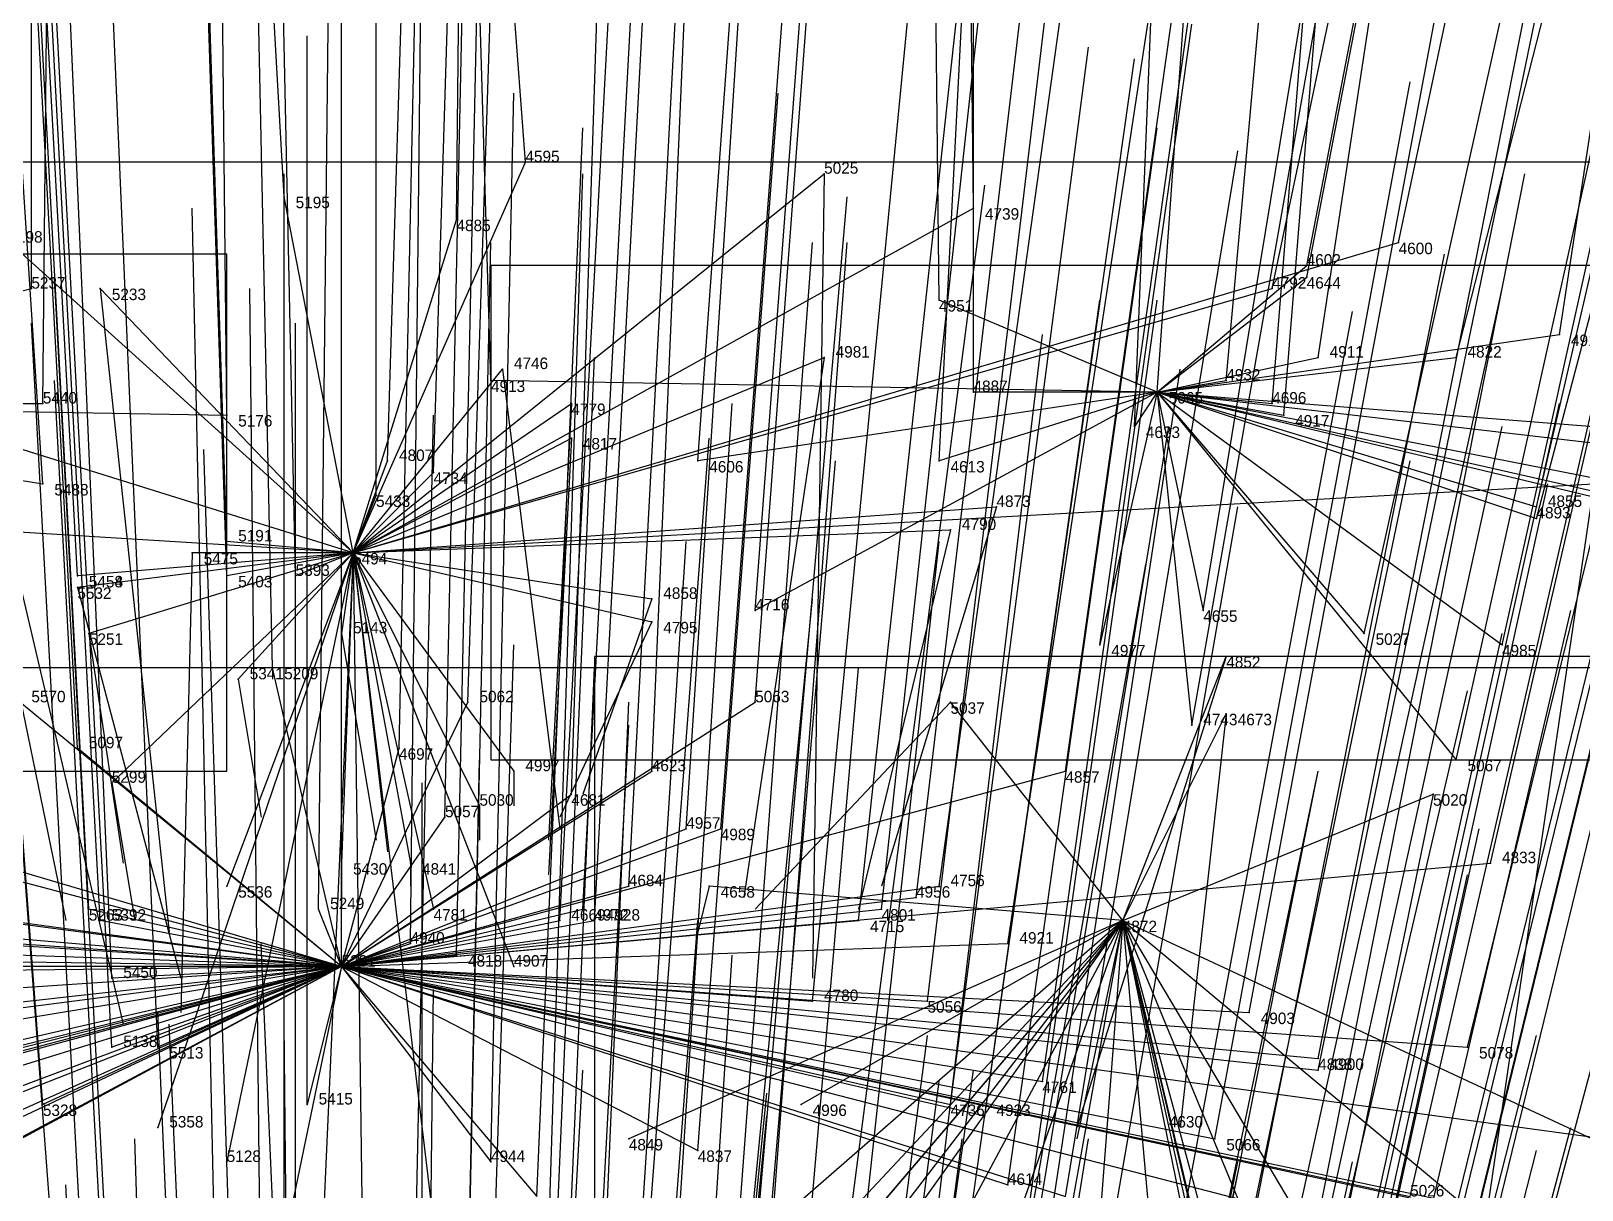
# Model space of a CAD drawing. Extents: x -0.5 to 0.59, y -0.5 to 0.59.
# Drawn here: x -0.026 to 0.109, y 0.4086 to 0.5094 of the extents above; entities that cross this region are included whole.
import ezdxf

# ---------------------------------------------------------------- set-up
doc = ezdxf.new("R2010")
doc.units = 0
for name, color, linetype in [('Clients', 3, 'CONTINUOUS'), ('Facilities', 3, 'CONTINUOUS'), ('Facilities_lines', 3, 'CONTINUOUS'), ('Min_max_boxes', 1, 'CONTINUOUS'), ('Normals', 1, 'CONTINUOUS'), ('Source_points', 5, 'CONTINUOUS'), ('Text', 3, 'CONTINUOUS')]:
    doc.layers.add(name, color=color, linetype=linetype)

msp = doc.modelspace()

# ---------------------------------------------------------------- linework, layer by layer
at = {"layer": 'Clients', "color": 5}
for p in [(0.017, 0.498, -1.247), (0.043, 0.497, -1.25), (-0.004, 0.495, -1.237), (0.011, 0.493, -1.233), (0.056, 0.494, -1.25), (0.093, 0.491, -1.25), (0.085, 0.489, -1.241), (0.085, 0.488, -1.238), (-0.026, 0.487, -1.22), (-0.02, 0.487, -1.25), (0.053, 0.486, -1.222), (0.082, 0.487, -1.25), (0.107, 0.483, -1.237), (0.043, 0.481, -1.25), (0.086, 0.481, -1.222), (0.098, 0.481, -1.228), (0.015, 0.48, -1.25), (0.014, 0.479, -1.197), (0.056, 0.478, -1.204), (0.078, 0.479, -1.214), (-0.025, 0.477, -1.195), (0.021, 0.477, -1.25), (0.082, 0.477, -1.21), (-0.009, 0.476, -1.19), (0.083, 0.476, -1.208), (0.021, 0.474, -1.25), (0.07, 0.475, -1.2), (0.005, 0.472, -1.18), (0.032, 0.472, -1.182), (0.053, 0.472, -1.188), (-0.025, 0.47, -1.176), (0.009, 0.471, -1.178), (0.004, 0.469, -1.173), (0.058, 0.468, -1.25), (0.105, 0.468, -1.199), (0.054, 0.466, -1.25), (0.105, 0.467, -1.196), (-0.009, 0.465, -1.164), (-0.012, 0.464, -1.25), (-0.022, 0.462, -1.155), (-0.022, 0.462, -1.155), (-0.009, 0.462, -1.154), (-0.003, 0.462, -1.156), (-0.022, 0.461, -1.25), (0.028, 0.46, -1.25), (0.037, 0.459, -1.151), (0.076, 0.459, -1.163), (0.028, 0.458, -1.25), (-0.021, 0.457, -1.25), (0.001, 0.457, -1.25), (0.09, 0.457, -1.164), (0.067, 0.456, -1.152), (0.078, 0.455, -1.25), (0.102, 0.456, -1.167), (-0.005, 0.454, -1.134), (-0.008, 0.453, -1.25), (0.012, 0.451, -1.128), (0.037, 0.451, -1.132), (0.054, 0.451, -1.25), (0.078, 0.45, -1.25), (0.075, 0.449, -1.139), (-0.022, 0.447, -1.119), (0.006, 0.447, -1.117), (0.098, 0.446, -1.141), (0.016, 0.445, -1.25), (0.028, 0.445, -1.115), (0.064, 0.445, -1.123), (-0.019, 0.444, -1.25), (0.021, 0.443, -1.108), (0.096, 0.443, -1.25), (0.013, 0.442, -1.25), (0.01, 0.441, -1.103), (0.031, 0.44, -1.103), (0.034, 0.44, -1.103), (0.001, 0.437, -1.25), (0.007, 0.437, -1.25), (0.101, 0.437, -1.122), (-0.009, 0.435, -1.25), (0.026, 0.435, -1.09), (0.033, 0.435, -1.25), (0.053, 0.435, -1.097), (0.051, 0.434, -1.094), (-0.021, 0.433, -1.083), (-0.02, 0.432, -1.081), (-0.001, 0.433, -1.084), (0.009, 0.433, -1.25), (0.02, 0.432, -1.081), (0.022, 0.433, -1.084), (0.023, 0.432, -1.082), (0.046, 0.432, -1.086), (0.048, 0.433, -1.089), (0.007, 0.43, -1.076), (0.059, 0.43, -1.086), (0.011, 0.429, -1.073), (0.016, 0.428, -1.25), (-0.019, 0.427, -1.07), (0.042, 0.425, -1.069), (0.052, 0.425, -1.069), (0.08, 0.424, -1.078), (-0.019, 0.421, -1.054), (-0.015, 0.421, -1.053), (0.086, 0.42, -1.071), (0.099, 0.421, -1.08), (0.086, 0.419, -1.07), (0.062, 0.418, -1.055), (-0.025, 0.416, -1.041), (-0.002, 0.416, -1.04), (0.041, 0.416, -1.25), (0.054, 0.416, -1.048), (0.057, 0.415, -1.048), (0.073, 0.415, -1.25), (-0.015, 0.414, -1.25), (0.026, 0.413, -1.25), (0.032, 0.412, -1.032), (0.077, 0.413, -1.05), (-0.009, 0.411, -1.25), (0.014, 0.411, -1.029), (0.059, 0.409, -1.033)]:
    msp.add_point(p, dxfattribs=at)
at = {"layer": 'Facilities', "color": 3}
for p in [(0.072, 0.478, -1.208), (0.002, 0.464, -1.25), (0.069, 0.432, -1.25), (0.001, 0.428, -1.071)]:
    msp.add_point(p, dxfattribs=at)
at = {"layer": 'Facilities_lines', "color": 3}
for p, q in [((0.002, 0.464, -1.25), (0.017, 0.498, -1.247)), ((0.002, 0.464, -1.25), (0.043, 0.497, -1.25)), ((0.002, 0.464, -1.25), (-0.004, 0.495, -1.237)), ((0.002, 0.464, -1.25), (0.056, 0.494, -1.25)), ((0.002, 0.464, -1.25), (0.011, 0.493, -1.233)), ((0.002, 0.464, -1.25), (-0.029, 0.492, -1.232)), ((0.002, 0.464, -1.25), (0.093, 0.491, -1.25)), ((0.072, 0.478, -1.208), (0.085, 0.489, -1.241)), ((0.072, 0.478, -1.208), (0.085, 0.488, -1.238)), ((-0.067, 0.477, -1.205), (-0.026, 0.487, -1.22)), ((0.002, 0.464, -1.25), (-0.02, 0.487, -1.25)), ((0.002, 0.464, -1.25), (0.082, 0.487, -1.25)), ((0.072, 0.478, -1.208), (0.053, 0.486, -1.222)), ((0.072, 0.478, -1.208), (0.107, 0.483, -1.237)), ((0.002, 0.464, -1.25), (0.043, 0.481, -1.25)), ((0.072, 0.478, -1.208), (0.098, 0.481, -1.228)), ((0.072, 0.478, -1.208), (0.086, 0.481, -1.222)), ((0.002, 0.464, -1.25), (0.015, 0.48, -1.25)), ((0.072, 0.478, -1.208), (0.014, 0.479, -1.197)), ((0.072, 0.478, -1.208), (0.032, 0.472, -1.182)), ((0.072, 0.478, -1.208), (0.037, 0.459, -1.151)), ((0.072, 0.478, -1.208), (0.053, 0.472, -1.188)), ((0.072, 0.478, -1.208), (0.056, 0.478, -1.204)), ((0.072, 0.478, -1.208), (0.067, 0.456, -1.152)), ((0.072, 0.478, -1.208), (0.07, 0.475, -1.2)), ((0.072, 0.478, -1.208), (0.078, 0.479, -1.214)), ((0.072, 0.478, -1.208), (0.075, 0.449, -1.139)), ((0.072, 0.478, -1.208), (0.11, 0.475, -1.219)), ((0.072, 0.478, -1.208), (0.076, 0.459, -1.163)), ((0.072, 0.478, -1.208), (0.082, 0.477, -1.21)), ((0.072, 0.478, -1.208), (0.122, 0.466, -1.205)), ((0.072, 0.478, -1.208), (0.105, 0.468, -1.199)), ((0.072, 0.478, -1.208), (0.115, 0.473, -1.218)), ((0.072, 0.478, -1.208), (0.105, 0.467, -1.196)), ((0.072, 0.478, -1.208), (0.083, 0.476, -1.208)), ((0.072, 0.478, -1.208), (0.102, 0.456, -1.167)), ((0.072, 0.478, -1.208), (0.09, 0.457, -1.164)), ((0.072, 0.478, -1.208), (0.116, 0.468, -1.204)), ((0.072, 0.478, -1.208), (0.128, 0.467, -1.209)), ((0.072, 0.478, -1.208), (0.098, 0.446, -1.141)), ((-0.067, 0.477, -1.205), (-0.009, 0.476, -1.19)), ((-0.067, 0.477, -1.205), (-0.025, 0.477, -1.195)), ((-0.067, 0.477, -1.205), (-0.025, 0.47, -1.176)), ((0.002, 0.464, -1.25), (0.021, 0.477, -1.25)), ((0.002, 0.464, -1.25), (-0.03, 0.474, -1.25)), ((0.002, 0.464, -1.25), (0.021, 0.474, -1.25)), ((0.002, 0.464, -1.25), (0.005, 0.472, -1.18)), ((0.002, 0.464, -1.25), (0.009, 0.471, -1.178)), ((0.002, 0.464, -1.25), (0.11, 0.47, -1.25)), ((0.002, 0.464, -1.25), (0.004, 0.469, -1.173)), ((0.002, 0.464, -1.25), (0.058, 0.468, -1.25)), ((0.002, 0.464, -1.25), (-0.03, 0.466, -1.25)), ((0.002, 0.464, -1.25), (0.054, 0.466, -1.25)), ((0.002, 0.464, -1.25), (-0.009, 0.465, -1.164)), ((0.002, 0.464, -1.25), (-0.022, 0.462, -1.155)), ((0.002, 0.464, -1.25), (-0.022, 0.462, -1.155)), ((0.002, 0.464, -1.25), (-0.022, 0.461, -1.25)), ((0.002, 0.464, -1.25), (-0.021, 0.457, -1.25)), ((0.002, 0.464, -1.25), (-0.019, 0.444, -1.25)), ((0.002, 0.464, -1.25), (-0.015, 0.414, -1.25)), ((0.002, 0.464, -1.25), (-0.012, 0.464, -1.25)), ((0.002, 0.464, -1.25), (-0.009, 0.411, -1.25)), ((0.002, 0.464, -1.25), (-0.009, 0.462, -1.154)), ((0.002, 0.464, -1.25), (-0.009, 0.435, -1.25)), ((0.002, 0.464, -1.25), (-0.008, 0.453, -1.25)), ((0.002, 0.464, -1.25), (-0.003, 0.462, -1.156)), ((0.002, 0.464, -1.25), (-0.001, 0.397, -1.25)), ((0.002, 0.464, -1.25), (0.001, 0.437, -1.25)), ((0.002, 0.464, -1.25), (0.001, 0.457, -1.25)), ((0.002, 0.464, -1.25), (0.009, 0.433, -1.25)), ((0.002, 0.464, -1.25), (0.007, 0.437, -1.25)), ((0.002, 0.464, -1.25), (0.011, 0.389, -1.25)), ((0.002, 0.464, -1.25), (0.013, 0.442, -1.25)), ((0.002, 0.464, -1.25), (0.028, 0.458, -1.25)), ((0.002, 0.464, -1.25), (0.028, 0.46, -1.25)), ((0.002, 0.464, -1.25), (0.016, 0.445, -1.25)), ((0.002, 0.464, -1.25), (0.016, 0.428, -1.25)), ((0.002, 0.464, -1.25), (0.003, 0.391, -1.25)), ((0.069, 0.432, -1.25), (0.078, 0.455, -1.25)), ((0.001, 0.428, -1.071), (-0.005, 0.454, -1.134)), ((0.001, 0.428, -1.071), (-0.027, 0.451, -1.13)), ((0.001, 0.428, -1.071), (0.012, 0.451, -1.128)), ((0.001, 0.428, -1.071), (0.037, 0.451, -1.132)), ((0.069, 0.432, -1.25), (0.054, 0.451, -1.25)), ((0.069, 0.432, -1.25), (0.078, 0.45, -1.25)), ((0.001, 0.428, -1.071), (-0.022, 0.447, -1.119)), ((0.001, 0.428, -1.071), (0.006, 0.447, -1.117)), ((0.001, 0.428, -1.071), (0.064, 0.445, -1.123)), ((0.001, 0.428, -1.071), (0.028, 0.445, -1.115)), ((0.001, 0.428, -1.071), (0.021, 0.443, -1.108)), ((0.069, 0.432, -1.25), (0.096, 0.443, -1.25)), ((0.001, 0.428, -1.071), (-0.043, 0.441, -1.107)), ((0.001, 0.428, -1.071), (0.01, 0.441, -1.103)), ((0.001, 0.428, -1.071), (0.031, 0.44, -1.103)), ((0.001, 0.428, -1.071), (0.034, 0.44, -1.103)), ((0.001, 0.428, -1.071), (-0.072, 0.438, -1.109)), ((0.001, 0.428, -1.071), (-0.033, 0.437, -1.095)), ((0.001, 0.428, -1.071), (0.101, 0.437, -1.122)), ((0.001, 0.428, -1.071), (-0.052, 0.435, -1.096)), ((0.001, 0.428, -1.071), (0.026, 0.435, -1.09)), ((0.001, 0.428, -1.071), (0.053, 0.435, -1.097)), ((0.069, 0.432, -1.25), (0.033, 0.435, -1.25)), ((0.001, 0.428, -1.071), (0.051, 0.434, -1.094)), ((0.001, 0.428, -1.071), (-0.07, 0.433, -1.096)), ((0.001, 0.428, -1.071), (-0.021, 0.433, -1.083)), ((0.001, 0.428, -1.071), (-0.02, 0.432, -1.081)), ((0.001, 0.428, -1.071), (-0.001, 0.433, -1.084)), ((0.001, 0.428, -1.071), (0.048, 0.433, -1.089)), ((0.001, 0.428, -1.071), (0.022, 0.433, -1.084)), ((0.001, 0.428, -1.071), (0.02, 0.432, -1.081)), ((0.001, 0.428, -1.071), (0.046, 0.432, -1.086)), ((0.001, 0.428, -1.071), (0.023, 0.432, -1.082)), ((0.069, 0.432, -1.25), (0.023, 0.392, -1.25)), ((0.069, 0.432, -1.25), (0.025, 0.385, -1.25)), ((0.069, 0.432, -1.25), (0.026, 0.413, -1.25)), ((0.069, 0.432, -1.25), (0.034, 0.391, -1.25)), ((0.069, 0.432, -1.25), (0.039, 0.376, -1.25)), ((0.069, 0.432, -1.25), (0.04, 0.398, -1.25)), ((0.069, 0.432, -1.25), (0.041, 0.416, -1.25)), ((0.069, 0.432, -1.25), (0.044, 0.397, -1.25)), ((0.069, 0.432, -1.25), (0.049, 0.406, -1.25)), ((0.069, 0.432, -1.25), (0.055, 0.354, -1.25)), ((0.069, 0.432, -1.25), (0.058, 0.401, -1.25)), ((0.069, 0.432, -1.25), (0.066, 0.393, -1.25)), ((0.069, 0.432, -1.25), (0.073, 0.415, -1.25)), ((0.069, 0.432, -1.25), (0.079, 0.383, -1.25)), ((0.069, 0.432, -1.25), (0.089, 0.347, -1.25)), ((0.069, 0.432, -1.25), (0.093, 0.374, -1.25)), ((0.069, 0.432, -1.25), (0.085, 0.36, -1.25)), ((0.069, 0.432, -1.25), (0.086, 0.369, -1.25)), ((0.069, 0.432, -1.25), (0.085, 0.365, -1.25)), ((0.069, 0.432, -1.25), (0.099, 0.407, -1.25)), ((0.069, 0.432, -1.25), (0.075, 0.365, -1.25)), ((0.069, 0.432, -1.25), (0.107, 0.368, -1.25)), ((0.069, 0.432, -1.25), (0.112, 0.412, -1.25)), ((0.001, 0.428, -1.071), (-0.084, 0.431, -1.098)), ((0.001, 0.428, -1.071), (-0.034, 0.431, -1.081)), ((0.001, 0.428, -1.071), (-0.03, 0.43, -1.077)), ((0.001, 0.428, -1.071), (0.059, 0.43, -1.086)), ((0.001, 0.428, -1.071), (0.007, 0.43, -1.076)), ((0.001, 0.428, -1.071), (-0.086, 0.427, -1.089)), ((0.001, 0.428, -1.071), (-0.084, 0.414, -1.057)), ((0.001, 0.428, -1.071), (-0.083, 0.428, -1.09)), ((0.001, 0.428, -1.071), (-0.08, 0.419, -1.066)), ((0.001, 0.428, -1.071), (-0.076, 0.409, -1.041)), ((0.001, 0.428, -1.071), (-0.073, 0.408, -1.037)), ((0.001, 0.428, -1.071), (-0.071, 0.429, -1.087)), ((0.001, 0.428, -1.071), (-0.071, 0.409, -1.038)), ((0.001, 0.428, -1.071), (-0.059, 0.424, -1.07)), ((0.001, 0.428, -1.071), (-0.058, 0.413, -1.042)), ((0.001, 0.428, -1.071), (-0.058, 0.406, -1.025)), ((0.001, 0.428, -1.071), (-0.057, 0.402, -1.014)), ((0.001, 0.428, -1.071), (-0.055, 0.406, -1.026)), ((0.001, 0.428, -1.071), (-0.053, 0.421, -1.061)), ((0.001, 0.428, -1.071), (-0.047, 0.417, -1.05)), ((0.001, 0.428, -1.071), (-0.044, 0.404, -1.015)), ((0.001, 0.428, -1.071), (-0.041, 0.415, -1.044)), ((0.001, 0.428, -1.071), (-0.04, 0.406, -1.02)), ((0.001, 0.428, -1.071), (-0.033, 0.412, -1.032)), ((0.001, 0.428, -1.071), (-0.025, 0.416, -1.041)), ((0.001, 0.428, -1.071), (-0.019, 0.421, -1.054)), ((0.001, 0.428, -1.071), (-0.019, 0.427, -1.07)), ((0.001, 0.428, -1.071), (-0.015, 0.421, -1.053)), ((0.001, 0.428, -1.071), (-0.004, 0.404, -1.011)), ((0.001, 0.428, -1.071), (-0.002, 0.416, -1.04)), ((0.001, 0.428, -1.071), (0.011, 0.429, -1.073)), ((0.001, 0.428, -1.071), (0.111, 0.413, -1.069)), ((0.001, 0.428, -1.071), (0.1, 0.407, -1.048)), ((0.001, 0.428, -1.071), (0.098, 0.407, -1.046)), ((0.001, 0.428, -1.071), (0.086, 0.42, -1.071)), ((0.001, 0.428, -1.071), (0.086, 0.419, -1.07)), ((0.001, 0.428, -1.071), (0.08, 0.424, -1.078)), ((0.001, 0.428, -1.071), (0.062, 0.418, -1.055)), ((0.001, 0.428, -1.071), (0.042, 0.425, -1.069)), ((0.001, 0.428, -1.071), (0.059, 0.409, -1.033)), ((0.001, 0.428, -1.071), (0.054, 0.416, -1.048)), ((0.001, 0.428, -1.071), (0.018, 0.408, -1.021)), ((0.001, 0.428, -1.071), (0.032, 0.412, -1.032)), ((0.001, 0.428, -1.071), (0.057, 0.415, -1.048)), ((0.001, 0.428, -1.071), (0.014, 0.411, -1.029)), ((0.001, 0.428, -1.071), (0.064, 0.408, -1.032)), ((0.001, 0.428, -1.071), (0.094, 0.408, -1.048)), ((0.001, 0.428, -1.071), (0.077, 0.413, -1.05)), ((0.001, 0.428, -1.071), (0.086, 0.406, -1.037)), ((0.001, 0.428, -1.071), (0.099, 0.421, -1.08)), ((0.001, 0.428, -1.071), (0.052, 0.425, -1.069))]:
    msp.add_line(p, q, dxfattribs=at)
at = {"layer": 'Min_max_boxes', "color": 1}
for p, q in [((0.11, 0.498, -1.25), (-0.03, 0.498, -1.25)), ((0.11, 0.498, -1.154), (-0.03, 0.498, -1.154)), ((-0.009, 0.49, -1.25), (-0.089, 0.49, -1.25)), ((-0.009, 0.49, -1.129), (-0.089, 0.49, -1.129)), ((-0.009, 0.445, -1.25), (-0.009, 0.49, -1.25)), ((-0.009, 0.445, -1.129), (-0.009, 0.49, -1.129)), ((-0.009, 0.49, -1.25), (-0.009, 0.49, -1.129)), ((0.128, 0.489, -1.241), (0.014, 0.489, -1.241)), ((0.014, 0.489, -1.241), (0.014, 0.446, -1.241)), ((0.128, 0.489, -1.139), (0.014, 0.489, -1.139)), ((0.014, 0.489, -1.139), (0.014, 0.446, -1.139)), ((0.014, 0.489, -1.241), (0.014, 0.489, -1.139)), ((0.112, 0.455, -1.25), (0.023, 0.455, -1.25)), ((0.023, 0.455, -1.25), (0.023, 0.347, -1.25)), ((0.112, 0.455, -1.25), (0.023, 0.455, -1.25)), ((0.023, 0.455, -1.25), (0.023, 0.347, -1.25)), ((0.023, 0.455, -1.25), (0.023, 0.455, -1.25)), ((0.111, 0.454, -1.134), (-0.086, 0.454, -1.134)), ((0.111, 0.454, -1.011), (-0.086, 0.454, -1.011)), ((0.014, 0.446, -1.241), (0.128, 0.446, -1.241)), ((0.014, 0.446, -1.139), (0.128, 0.446, -1.139)), ((0.014, 0.446, -1.241), (0.014, 0.446, -1.139)), ((-0.089, 0.445, -1.25), (-0.009, 0.445, -1.25)), ((-0.089, 0.445, -1.129), (-0.009, 0.445, -1.129)), ((-0.009, 0.445, -1.25), (-0.009, 0.445, -1.129))]:
    msp.add_line(p, q, dxfattribs=at)
at = {"layer": 'Normals', "color": 1}
for p, q in [((-0.026, 0.487, -1.22), (-0.026, 0.586, -1.239)), ((0.011, 0.493, -1.233), (0.012, 0.586, -1.271)), ((0.053, 0.486, -1.222), (0.052, 0.585, -1.234)), ((-0.004, 0.495, -1.237), (-0.009, 0.582, -1.286)), ((0.056, 0.494, -1.25), (0.055, 0.582, -1.296)), ((0.085, 0.489, -1.241), (0.103, 0.582, -1.275)), ((0.085, 0.488, -1.238), (0.103, 0.581, -1.272)), ((0.086, 0.481, -1.222), (0.101, 0.58, -1.228)), ((0.014, 0.479, -1.197), (0.011, 0.579, -1.197)), ((0.017, 0.498, -1.247), (0.011, 0.578, -1.307)), ((0.056, 0.478, -1.204), (0.056, 0.578, -1.195)), ((0.078, 0.479, -1.214), (0.087, 0.579, -1.208)), ((-0.025, 0.477, -1.195), (-0.024, 0.577, -1.185)), ((0.072, 0.478, -1.208), (0.079, 0.577, -1.199)), ((0.082, 0.477, -1.21), (0.09, 0.577, -1.203)), ((0.093, 0.491, -1.25), (0.111, 0.576, -1.299)), ((-0.009, 0.476, -1.19), (-0.01, 0.575, -1.178)), ((0.07, 0.475, -1.2), (0.074, 0.574, -1.189)), ((0.083, 0.476, -1.208), (0.091, 0.575, -1.196)), ((0.098, 0.481, -1.228), (0.122, 0.575, -1.25)), ((0.107, 0.483, -1.237), (0.121, 0.575, -1.274)), ((0.005, 0.472, -1.18), (0.008, 0.57, -1.159)), ((0.053, 0.472, -1.188), (0.058, 0.57, -1.168)), ((0.009, 0.471, -1.178), (0.012, 0.568, -1.154)), ((0.032, 0.472, -1.182), (0.039, 0.568, -1.158)), ((0.082, 0.487, -1.25), (0.099, 0.568, -1.306)), ((0.004, 0.469, -1.173), (0.004, 0.563, -1.139)), ((0.105, 0.468, -1.199), (0.127, 0.563, -1.177)), ((-0.025, 0.47, -1.176), (-0.031, 0.562, -1.139)), ((0.105, 0.467, -1.196), (0.13, 0.562, -1.175)), ((-0.009, 0.465, -1.164), (-0.012, 0.558, -1.127)), ((-0.003, 0.462, -1.156), (-0.005, 0.555, -1.118)), ((-0.022, 0.462, -1.155), (-0.027, 0.554, -1.118)), ((-0.022, 0.462, -1.155), (-0.027, 0.554, -1.118)), ((-0.009, 0.462, -1.154), (-0.012, 0.554, -1.117)), ((0.037, 0.459, -1.151), (0.044, 0.552, -1.115)), ((0.076, 0.459, -1.163), (0.091, 0.55, -1.125)), ((0.067, 0.456, -1.152), (0.08, 0.548, -1.115)), ((0.09, 0.457, -1.164), (0.11, 0.547, -1.126)), ((-0.005, 0.454, -1.134), (-0.007, 0.546, -1.097)), ((0.102, 0.456, -1.167), (0.122, 0.546, -1.129)), ((0.012, 0.451, -1.128), (0.015, 0.544, -1.091)), ((0.037, 0.451, -1.132), (0.044, 0.544, -1.096)), ((-0.022, 0.447, -1.119), (-0.027, 0.54, -1.082)), ((0.006, 0.447, -1.117), (0.008, 0.54, -1.08)), ((0.075, 0.449, -1.139), (0.091, 0.54, -1.101)), ((0.028, 0.445, -1.115), (0.032, 0.538, -1.077)), ((0.064, 0.445, -1.123), (0.077, 0.537, -1.086)), ((0.098, 0.446, -1.141), (0.118, 0.536, -1.103)), ((0.021, 0.443, -1.108), (0.024, 0.535, -1.07)), ((0.01, 0.441, -1.103), (0.012, 0.534, -1.066)), ((0.031, 0.44, -1.103), (0.037, 0.533, -1.065)), ((0.034, 0.44, -1.103), (0.041, 0.532, -1.065)), ((0.026, 0.435, -1.09), (0.031, 0.528, -1.052)), ((0.053, 0.435, -1.097), (0.066, 0.528, -1.06)), ((0.101, 0.437, -1.122), (0.122, 0.528, -1.085)), ((0.051, 0.434, -1.094), (0.062, 0.527, -1.056)), ((-0.021, 0.433, -1.083), (-0.026, 0.526, -1.047)), ((-0.001, 0.433, -1.084), (0, 0.526, -1.046)), ((0.022, 0.433, -1.084), (0.027, 0.526, -1.046)), ((-0.02, 0.432, -1.081), (-0.025, 0.525, -1.045)), ((0.02, 0.432, -1.081), (0.025, 0.525, -1.044)), ((0.023, 0.432, -1.082), (0.028, 0.525, -1.045)), ((0.046, 0.432, -1.086), (0.056, 0.524, -1.048)), ((0.048, 0.433, -1.089), (0.058, 0.525, -1.051)), ((0.007, 0.43, -1.076), (0.008, 0.523, -1.038)), ((0.011, 0.429, -1.073), (0.013, 0.522, -1.035)), ((0.059, 0.43, -1.086), (0.073, 0.522, -1.049)), ((-0.019, 0.427, -1.07), (-0.023, 0.52, -1.033)), ((0.001, 0.428, -1.071), (0.001, 0.521, -1.034)), ((0.042, 0.425, -1.069), (0.051, 0.518, -1.031)), ((0.052, 0.425, -1.069), (0.063, 0.517, -1.032)), ((0.08, 0.424, -1.078), (0.097, 0.515, -1.042)), ((-0.019, 0.421, -1.054), (-0.024, 0.514, -1.017)), ((-0.015, 0.421, -1.053), (-0.019, 0.514, -1.016)), ((0.086, 0.42, -1.071), (0.104, 0.511, -1.036)), ((0.086, 0.419, -1.07), (0.105, 0.511, -1.035)), ((0.099, 0.421, -1.08), (0.121, 0.511, -1.043)), ((-0.025, 0.416, -1.041), (-0.032, 0.509, -1.005)), ((-0.002, 0.416, -1.04), (-0.002, 0.509, -1.003)), ((0.062, 0.418, -1.055), (0.075, 0.51, -1.019)), ((0.054, 0.416, -1.048), (0.066, 0.508, -1.011)), ((0.057, 0.415, -1.048), (0.07, 0.507, -1.011)), ((0.077, 0.413, -1.05), (0.094, 0.505, -1.014)), ((0.014, 0.411, -1.029), (0.016, 0.504, -0.992)), ((0.032, 0.412, -1.032), (0.039, 0.504, -0.995)), ((0.018, 0.408, -1.021), (0.022, 0.501, -0.983)), ((0.059, 0.409, -1.033), (0.072, 0.501, -0.996)), ((0.064, 0.408, -1.032), (0.079, 0.499, -0.994)), ((0.094, 0.408, -1.048), (0.115, 0.499, -1.011)), ((-0.004, 0.404, -1.011), (-0.004, 0.497, -0.974)), ((0.019, 0.404, -1.011), (0.022, 0.497, -0.974)), ((0.043, 0.497, -1.25), (0.042, 0.427, -1.179)), ((0.086, 0.406, -1.037), (0.104, 0.497, -0.999)), ((0.098, 0.407, -1.046), (0.12, 0.497, -1.009)), ((0.1, 0.407, -1.048), (0.122, 0.497, -1.011)), ((0.045, 0.404, -1.016), (0.057, 0.496, -0.979)), ((0.037, 0.403, -1.011), (0.045, 0.495, -0.974)), ((-0.01, 0.401, -1.002), (-0.012, 0.494, -0.965)), ((0.012, 0.398, -0.997), (0.014, 0.491, -0.96)), ((0.035, 0.398, -0.999), (0.042, 0.491, -0.962)), ((0.038, 0.399, -1.002), (0.045, 0.491, -0.964)), ((0.079, 0.399, -1.017), (0.097, 0.49, -0.979)), ((-0.019, 0.395, -0.99), (-0.024, 0.488, -0.952)), ((-0.02, 0.487, -1.25), (-0.014, 0.431, -1.167)), ((-0.006, 0.395, -0.986), (-0.007, 0.487, -0.949)), ((0.054, 0.394, -0.994), (0.067, 0.486, -0.957)), ((0.059, 0.394, -0.997), (0.072, 0.486, -0.96)), ((0.082, 0.396, -1.011), (0.102, 0.487, -0.974)), ((0.072, 0.394, -1.001), (0.089, 0.485, -0.964)), ((0.097, 0.395, -1.017), (0.119, 0.485, -0.979)), ((-0.021, 0.392, -0.981), (-0.026, 0.484, -0.943)), ((-0.003, 0.391, -0.978), (-0.003, 0.484, -0.94)), ((0.051, 0.391, -0.984), (0.062, 0.483, -0.947)), ((0.019, 0.388, -0.972), (0.023, 0.481, -0.935)), ((0.043, 0.481, -1.25), (0.036, 0.434, -1.162)), ((0.015, 0.48, -1.25), (0.02, 0.44, -1.159)), ((0.06, 0.388, -0.981), (0.074, 0.48, -0.944)), ((-0.019, 0.387, -0.969), (-0.024, 0.479, -0.931)), ((0.021, 0.477, -1.25), (0.019, 0.439, -1.157)), ((0.029, 0.385, -0.964), (0.035, 0.477, -0.926)), ((0.087, 0.387, -0.99), (0.107, 0.477, -0.953)), ((0.007, 0.383, -0.957), (0.009, 0.476, -0.92)), ((-0.03, 0.474, -1.25), (-0.018, 0.423, -1.165)), ((0.021, 0.474, -1.25), (0.019, 0.436, -1.157)), ((0.026, 0.382, -0.957), (0.033, 0.474, -0.919)), ((0.058, 0.384, -0.97), (0.073, 0.475, -0.932)), ((0.082, 0.384, -0.982), (0.102, 0.475, -0.945)), ((-0.008, 0.381, -0.952), (-0.011, 0.473, -0.914)), ((0.036, 0.379, -0.952), (0.044, 0.472, -0.915)), ((0.075, 0.381, -0.97), (0.094, 0.472, -0.933)), ((0.086, 0.379, -0.972), (0.106, 0.47, -0.935)), ((0.11, 0.47, -1.25), (0.1, 0.402, -1.177)), ((0.058, 0.468, -1.25), (0.048, 0.435, -1.156)), ((0.063, 0.376, -0.954), (0.079, 0.468, -0.917)), ((-0.03, 0.466, -1.25), (-0.023, 0.432, -1.156)), ((0.054, 0.466, -1.25), (0.046, 0.433, -1.156)), ((0.025, 0.373, -0.934), (0.031, 0.465, -0.896)), ((0.043, 0.373, -0.939), (0.053, 0.465, -0.901)), ((-0.012, 0.464, -1.25), (-0.013, 0.424, -1.158)), ((0.002, 0.464, -1.25), (0.005, 0.438, -1.153)), ((0.055, 0.372, -0.939), (0.071, 0.463, -0.902)), ((0.09, 0.372, -0.957), (0.112, 0.462, -0.919)), ((-0.022, 0.461, -1.25), (-0.013, 0.427, -1.156)), ((0.028, 0.46, -1.25), (0.022, 0.443, -1.152)), ((0.033, 0.368, -0.923), (0.042, 0.46, -0.885)), ((0.087, 0.369, -0.947), (0.108, 0.459, -0.91)), ((0.028, 0.458, -1.25), (0.02, 0.441, -1.152)), ((-0.021, 0.457, -1.25), (-0.018, 0.437, -1.152)), ((0.001, 0.457, -1.25), (0.004, 0.439, -1.152)), ((0.082, 0.366, -0.938), (0.102, 0.457, -0.9)), ((-0.021, 0.362, -0.908), (-0.028, 0.455, -0.87)), ((0.013, 0.363, -0.909), (0.016, 0.456, -0.872)), ((0.078, 0.455, -1.25), (0.065, 0.414, -1.16)), ((0.019, 0.361, -0.903), (0.023, 0.454, -0.866)), ((0.038, 0.362, -0.909), (0.046, 0.454, -0.871)), ((-0.008, 0.453, -1.25), (-0.006, 0.441, -1.151)), ((0.022, 0.358, -0.897), (0.026, 0.451, -0.86)), ((0.054, 0.451, -1.25), (0.037, 0.433, -1.153)), ((0.078, 0.362, -0.926), (0.099, 0.452, -0.888)), ((0.078, 0.45, -1.25), (0.074, 0.414, -1.157)), ((0.021, 0.356, -0.891), (0.026, 0.449, -0.854)), ((0.011, 0.353, -0.884), (0.013, 0.446, -0.847)), ((0.016, 0.445, -1.25), (0.016, 0.442, -1.15)), ((0.067, 0.354, -0.9), (0.086, 0.445, -0.863)), ((0.068, 0.355, -0.903), (0.086, 0.445, -0.865)), ((-0.019, 0.444, -1.25), (-0.017, 0.432, -1.151)), ((0.008, 0.35, -0.876), (0.008, 0.444, -0.84)), ((0.096, 0.443, -1.25), (0.088, 0.404, -1.158)), ((0.013, 0.442, -1.25), (0.013, 0.439, -1.15)), ((0.088, 0.351, -0.904), (0.11, 0.441, -0.867)), ((0.08, 0.349, -0.896), (0.1, 0.44, -0.859)), ((0.001, 0.437, -1.25), (0.001, 0.433, -1.15)), ((0.007, 0.437, -1.25), (0.007, 0.435, -1.15)), ((-0.009, 0.435, -1.25), (-0.009, 0.435, -1.15)), ((0.033, 0.435, -1.25), (0.032, 0.431, -1.15)), ((0.079, 0.345, -0.886), (0.099, 0.436, -0.848)), ((0.009, 0.433, -1.25), (0.009, 0.433, -1.15)), ((0.025, 0.339, -0.849), (0.032, 0.432, -0.813)), ((0.069, 0.432, -1.25), (0.065, 0.413, -1.152)), ((-0.002, 0.338, -0.845), (-0.006, 0.43, -0.807)), ((0.016, 0.428, -1.25), (0.016, 0.428, -1.15)), ((0.029, 0.336, -0.843), (0.035, 0.429, -0.806)), ((0.008, 0.334, -0.834), (0.009, 0.426, -0.797)), ((-0.011, 0.331, -0.828), (-0.015, 0.424, -0.791)), ((-0.01, 0.33, -0.826), (-0.014, 0.423, -0.788)), ((-0.003, 0.33, -0.825), (-0.004, 0.423, -0.788)), ((0.04, 0.33, -0.831), (0.052, 0.422, -0.794)), ((0.082, 0.332, -0.854), (0.105, 0.422, -0.817)), ((0.086, 0.331, -0.854), (0.11, 0.42, -0.816)), ((0.017, 0.326, -0.816), (0.022, 0.419, -0.779)), ((0.043, 0.327, -0.824), (0.056, 0.419, -0.788)), ((0.041, 0.326, -0.82), (0.053, 0.418, -0.784)), ((0.029, 0.325, -0.815), (0.038, 0.417, -0.778)), ((0.041, 0.416, -1.25), (0.041, 0.416, -1.15)), ((0.029, 0.322, -0.808), (0.038, 0.415, -0.772)), ((0.073, 0.415, -1.25), (0.073, 0.415, -1.15)), ((-0.015, 0.414, -1.25), (-0.015, 0.414, -1.15)), ((0.084, 0.324, -0.837), (0.108, 0.414, -0.799)), ((-0.014, 0.32, -0.801), (-0.017, 0.413, -0.764)), ((0.026, 0.413, -1.25), (0.026, 0.413, -1.15)), ((0.043, 0.321, -0.809), (0.055, 0.413, -0.773)), ((0.051, 0.32, -0.811), (0.066, 0.413, -0.776)), ((0.082, 0.322, -0.83), (0.105, 0.412, -0.793)), ((-0.009, 0.411, -1.25), (-0.009, 0.411, -1.15)), ((0.06, 0.319, -0.812), (0.079, 0.411, -0.776)), ((0.069, 0.32, -0.818), (0.089, 0.411, -0.781)), ((0.06, 0.319, -0.811), (0.079, 0.41, -0.774)), ((-0.018, 0.316, -0.79), (-0.023, 0.409, -0.754))]:
    msp.add_line(p, q, dxfattribs=at)
at = {"layer": 'Source_points', "color": 5}
for p in [(0.017, 0.498, -1.247), (0.043, 0.497, -1.25), (-0.004, 0.495, -1.237), (0.011, 0.493, -1.233), (0.056, 0.494, -1.25), (0.093, 0.491, -1.25), (0.085, 0.489, -1.241), (0.085, 0.488, -1.238), (-0.026, 0.487, -1.22), (-0.02, 0.487, -1.25), (0.053, 0.486, -1.222), (0.082, 0.487, -1.25), (0.107, 0.483, -1.237), (0.043, 0.481, -1.25), (0.086, 0.481, -1.222), (0.098, 0.481, -1.228), (0.015, 0.48, -1.25), (0.014, 0.479, -1.197), (0.056, 0.478, -1.204), (0.072, 0.478, -1.208), (0.078, 0.479, -1.214), (-0.025, 0.477, -1.195), (0.021, 0.477, -1.25), (0.082, 0.477, -1.21), (-0.009, 0.476, -1.19), (0.083, 0.476, -1.208), (0.021, 0.474, -1.25), (0.07, 0.475, -1.2), (0.005, 0.472, -1.18), (0.032, 0.472, -1.182), (0.053, 0.472, -1.188), (-0.025, 0.47, -1.176), (0.009, 0.471, -1.178), (0.004, 0.469, -1.173), (0.058, 0.468, -1.25), (0.105, 0.468, -1.199), (0.054, 0.466, -1.25), (0.105, 0.467, -1.196), (-0.009, 0.465, -1.164), (-0.012, 0.464, -1.25), (0.002, 0.464, -1.25), (-0.022, 0.462, -1.155), (-0.022, 0.462, -1.155), (-0.009, 0.462, -1.154), (-0.003, 0.462, -1.156), (-0.022, 0.461, -1.25), (0.028, 0.46, -1.25), (0.037, 0.459, -1.151), (0.076, 0.459, -1.163), (0.028, 0.458, -1.25), (-0.021, 0.457, -1.25), (0.001, 0.457, -1.25), (0.09, 0.457, -1.164), (0.067, 0.456, -1.152), (0.078, 0.455, -1.25), (0.102, 0.456, -1.167), (-0.005, 0.454, -1.134), (-0.008, 0.453, -1.25), (0.012, 0.451, -1.128), (0.037, 0.451, -1.132), (0.054, 0.451, -1.25), (0.078, 0.45, -1.25), (0.075, 0.449, -1.139), (-0.022, 0.447, -1.119), (0.006, 0.447, -1.117), (0.098, 0.446, -1.141), (0.016, 0.445, -1.25), (0.028, 0.445, -1.115), (0.064, 0.445, -1.123), (-0.019, 0.444, -1.25), (0.021, 0.443, -1.108), (0.096, 0.443, -1.25), (0.013, 0.442, -1.25), (0.01, 0.441, -1.103), (0.031, 0.44, -1.103), (0.034, 0.44, -1.103), (0.001, 0.437, -1.25), (0.007, 0.437, -1.25), (0.101, 0.437, -1.122), (-0.009, 0.435, -1.25), (0.026, 0.435, -1.09), (0.033, 0.435, -1.25), (0.053, 0.435, -1.097), (0.051, 0.434, -1.094), (-0.021, 0.433, -1.083), (-0.02, 0.432, -1.081), (-0.001, 0.433, -1.084), (0.009, 0.433, -1.25), (0.02, 0.432, -1.081), (0.022, 0.433, -1.084), (0.023, 0.432, -1.082), (0.046, 0.432, -1.086), (0.048, 0.433, -1.089), (0.069, 0.432, -1.25), (0.007, 0.43, -1.076), (0.059, 0.43, -1.086), (0.001, 0.428, -1.071), (0.011, 0.429, -1.073), (0.016, 0.428, -1.25), (-0.019, 0.427, -1.07), (0.042, 0.425, -1.069), (0.052, 0.425, -1.069), (0.08, 0.424, -1.078), (-0.019, 0.421, -1.054), (-0.015, 0.421, -1.053), (0.086, 0.42, -1.071), (0.099, 0.421, -1.08), (0.086, 0.419, -1.07), (0.062, 0.418, -1.055), (-0.025, 0.416, -1.041), (-0.002, 0.416, -1.04), (0.041, 0.416, -1.25), (0.054, 0.416, -1.048), (0.057, 0.415, -1.048), (0.073, 0.415, -1.25), (-0.015, 0.414, -1.25), (0.026, 0.413, -1.25), (0.032, 0.412, -1.032), (0.077, 0.413, -1.05), (-0.009, 0.411, -1.25), (0.014, 0.411, -1.029), (0.059, 0.409, -1.033)]:
    msp.add_point(p, dxfattribs=at)

# ---------------------------------------------------------------- texts
at = {"layer": 'Text', "color": 3}
for s, p in [('4595', (0.017, 0.498, -1.247)), ('5025', (0.043, 0.497, -1.25)), ('5195', (-0.003, 0.494, -1.237)), ('4885', (0.011, 0.492, -1.233)), ('4739', (0.057, 0.493, -1.25)), ('5198', (-0.028, 0.491, -1.232)), ('4600', (0.093, 0.49, -1.25)), ('4602', (0.085, 0.489, -1.241)), ('5237', (-0.026, 0.487, -1.22)), ('4792', (0.082, 0.487, -1.25)), ('4644', (0.085, 0.487, -1.238)), ('5233', (-0.019, 0.486, -1.25)), ('4951', (0.053, 0.485, -1.222)), ('4981', (0.044, 0.481, -1.25)), ('4911', (0.087, 0.481, -1.222)), ('4822', (0.099, 0.481, -1.228)), ('4912', (0.108, 0.482, -1.237)), ('4746', (0.016, 0.48, -1.25)), ('4932', (0.078, 0.479, -1.214)), ('5440', (-0.025, 0.477, -1.195)), ('4913', (0.014, 0.478, -1.197)), ('4887', (0.056, 0.478, -1.204)), ('5065', (0.073, 0.477, -1.208)), ('4696', (0.082, 0.477, -1.21)), ('4779', (0.021, 0.476, -1.25)), ('5176', (-0.008, 0.475, -1.19)), ('4917', (0.084, 0.475, -1.208)), ('4817', (0.022, 0.473, -1.25)), ('4633', (0.071, 0.474, -1.2)), ('4807', (0.006, 0.472, -1.18)), ('4606', (0.033, 0.471, -1.182)), ('4613', (0.054, 0.471, -1.188)), ('5488', (-0.024, 0.469, -1.176)), ('4734', (0.009, 0.47, -1.178)), ('5433', (0.004, 0.468, -1.173)), ('4873', (0.058, 0.468, -1.25)), ('4855', (0.106, 0.468, -1.199)), ('4893', (0.105, 0.467, -1.196)), ('5191', (-0.008, 0.465, -1.164)), ('4790', (0.055, 0.466, -1.25)), ('5475', (-0.011, 0.463, -1.25)), ('5494', (0.002, 0.463, -1.25)), ('5458', (-0.021, 0.461, -1.155)), ('5454', (-0.021, 0.461, -1.155)), ('5403', (-0.008, 0.461, -1.154)), ('5393', (-0.003, 0.462, -1.156)), ('5532', (-0.022, 0.46, -1.25)), ('4858', (0.029, 0.46, -1.25)), ('4716', (0.037, 0.459, -1.151)), ('4655', (0.076, 0.458, -1.163)), ('5143', (0.002, 0.457, -1.25)), ('4795', (0.029, 0.457, -1.25)), ('5251', (-0.021, 0.456, -1.25)), ('5027', (0.091, 0.456, -1.164)), ('4977', (0.068, 0.455, -1.152)), ('4852', (0.078, 0.454, -1.25)), ('4985', (0.102, 0.455, -1.167)), ('5341', (-0.007, 0.453, -1.25)), ('5209', (-0.004, 0.453, -1.134)), ('5570', (-0.026, 0.451, -1.13)), ('5062', (0.013, 0.451, -1.128)), ('5063', (0.037, 0.451, -1.132)), ('5037', (0.054, 0.45, -1.25)), ('4743', (0.076, 0.449, -1.139)), ('4673', (0.079, 0.449, -1.25)), ('5097', (-0.021, 0.447, -1.119)), ('4697', (0.006, 0.446, -1.117)), ('4997', (0.017, 0.445, -1.25)), ('4623', (0.028, 0.445, -1.115)), ('5067', (0.099, 0.445, -1.141)), ('5299', (-0.019, 0.444, -1.25)), ('4857', (0.064, 0.444, -1.123)), ('5030', (0.013, 0.442, -1.25)), ('4681', (0.021, 0.442, -1.108)), ('5020', (0.096, 0.442, -1.25)), ('5057', (0.01, 0.441, -1.103)), ('4957', (0.031, 0.44, -1.103)), ('4989', (0.034, 0.439, -1.103)), ('4833', (0.102, 0.437, -1.122)), ('5430', (0.002, 0.436, -1.25)), ('4841', (0.008, 0.436, -1.25)), ('5536', (-0.008, 0.434, -1.25)), ('4684', (0.026, 0.435, -1.09)), ('4658', (0.034, 0.434, -1.25)), ('4956', (0.051, 0.434, -1.094)), ('4756', (0.054, 0.435, -1.097)), ('5249', (0, 0.433, -1.084)), ('5263', (-0.021, 0.432, -1.083)), ('5392', (-0.019, 0.432, -1.081)), ('4781', (0.009, 0.432, -1.25)), ('4669', (0.021, 0.432, -1.081)), ('4972', (0.023, 0.432, -1.084)), ('4928', (0.024, 0.432, -1.082)), ('4715', (0.047, 0.431, -1.086)), ('4801', (0.048, 0.432, -1.089)), ('4872', (0.069, 0.431, -1.25)), ('4940', (0.007, 0.43, -1.076)), ('4921', (0.06, 0.43, -1.086)), ('5450', (-0.018, 0.427, -1.07)), ('5201', (0.001, 0.428, -1.071)), ('4818', (0.012, 0.428, -1.073)), ('4907', (0.016, 0.428, -1.25)), ('4780', (0.043, 0.425, -1.069)), ('5056', (0.052, 0.424, -1.069)), ('4903', (0.081, 0.423, -1.078)), ('5138', (-0.018, 0.421, -1.054)), ('5513', (-0.014, 0.42, -1.053)), ('4838', (0.086, 0.419, -1.071)), ('4900', (0.087, 0.419, -1.07)), ('5078', (0.1, 0.42, -1.08)), ('4761', (0.062, 0.417, -1.055)), ('5328', (-0.025, 0.415, -1.041)), ('5415', (-0.001, 0.416, -1.04)), ('4996', (0.042, 0.415, -1.25)), ('4736', (0.054, 0.415, -1.048)), ('4923', (0.058, 0.415, -1.048)), ('5358', (-0.014, 0.414, -1.25)), ('4630', (0.073, 0.414, -1.25)), ('5128', (-0.009, 0.411, -1.25)), ('4944', (0.014, 0.411, -1.029)), ('4849', (0.026, 0.412, -1.25)), ('4837', (0.032, 0.411, -1.032)), ('5066', (0.078, 0.412, -1.05)), ('4614', (0.059, 0.409, -1.033)), ('5026', (0.094, 0.408, -1.048))]:
    msp.add_text(s, height=0.001, dxfattribs=at).set_placement(p)

doc.saveas('drawing.dxf')
